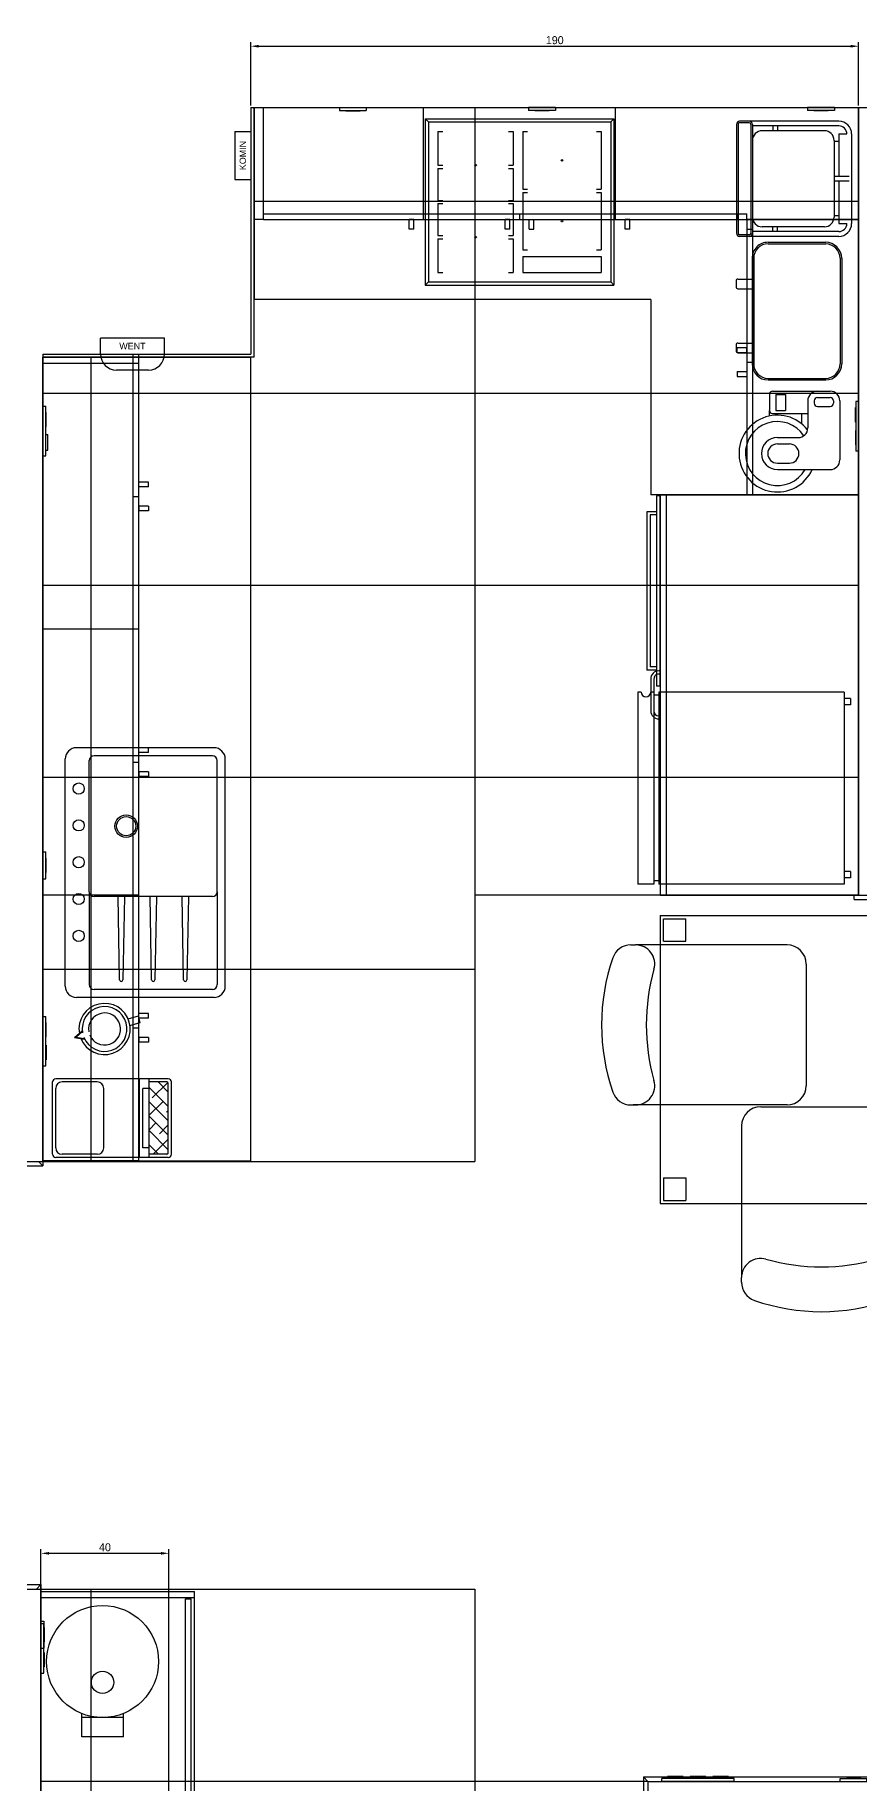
# Model space of a CAD drawing. Header units: millimetres. Extents: x 863 to 5283, y 810 to 2397.
# Drawn here: x 3125 to 3383, y 1424 to 1970 of the extents above; entities that cross this region are included whole.
import ezdxf

# ---------------------------------------------------------------- set-up
doc = ezdxf.new("R2010")
doc.units = ezdxf.units.MM
for name, color, linetype in [('Elektryka - obudowy', 253, 'Continuous'), ('Listwy', 9, 'Continuous'), ('Meble', 42, 'Continuous'), ('Meble wnętrze', 52, 'Continuous'), ('Płytki', 254, 'Continuous'), ('Urządzenia', 183, 'Continuous'), ('Wbudowane', 175, 'Continuous'), ('Ściany', 7, 'Continuous')]:
    doc.layers.add(name, color=color, linetype=linetype)
doc.dimstyles.new('ISO-25', dxfattribs={"dimtxt": 2.5, "dimasz": 2.5, "dimexe": 1.25, "dimexo": 0.625, "dimtad": 1, "dimtxsty": 'Standard', "dimcen": 2.5, "dimadec": 0, "dimazin": 0, "dimtfac": 1, "dimtmove": 0, "dimatfit": 3, "dimfxl": 1, "dimarcsym": 0})

# ---------------------------------------------------------------- blocks, each defined once
blk = doc.blocks.new('Z$W@#15141')
for p, q in [((0, 20), (5, 20)), ((5, 0), (5, 20)), ((0, 0), (5, 0))]:
    blk.add_line(p, q)
blk = doc.blocks.new('Z$W@#778')
for p, q in [((0, 15), (5, 15)), ((0, 15), (0, 0)), ((0, 0), (5, 0))]:
    blk.add_line(p, q)
blk = doc.blocks.new('Z$W@#12859')
at = {"layer": 'Wbudowane'}
blk.add_line((0, 5), (0, 15), dxfattribs=at)
for centre, start, end in [((5, 15), 90, 180), ((5, 5), 180, 270)]:
    blk.add_arc(centre, 5, start, end, dxfattribs=at)
blk = doc.blocks.new('Z$W@#20600')
for p, q in [((2, 66.5), (4, 66.5)), ((2, 66.5), (2, 64.5)), ((4, 66.5), (4, 64.5)), ((56, 66.5), (56, 64.5)), ((56, 66.5), (58, 66.5)), ((58, 66.5), (58, 64.5)), ((0, 64.5), (0, 6.5)), ((0, 64.5), (60, 64.5)), ((60, 64.5), (60, 6.5)), ((0, 6.5), (60, 6.5)), ((1, 6.5), (1, 5)), ((59, 6.5), (59, 5)), ((0, 5), (60, 5)), ((0, 5), (0, 4)), ((0, 1), (0, 0)), ((0, 0), (60, 0)), ((60, 5), (60, 0))]:
    blk.add_line(p, q)
blk.add_arc((0, 2.5), 1.5, 270, 90)
blk = doc.blocks.new('Z$W@#5249')
for p, q in [((0, 4), (0, 3)), ((0, 4), (59.5, 4)), ((0, 3), (59.5, 3)), ((5, 3), (5, 0)), ((5, 0), (54.5, 0)), ((6, 3), (6, 1)), ((6, 1), (53.5, 1)), ((53.5, 3), (53.5, 1)), ((54.5, 3), (54.5, 0)), ((59.5, 4), (59.5, 3))]:
    blk.add_line(p, q)
blk = doc.blocks.new('Z$W@#15350')
for p, q in [((3.5, 50), (74.5, 50)), ((0, 3.5), (0, 46.5)), ((78, 3.5), (78, 46.5)), ((2.5, 4), (2.5, 41)), ((33, 42.5), (4, 42.5)), ((31.5, 4), (31.5, 41)), ((33, 42.5), (74, 42.5)), ((75.5, 4), (75.5, 41)), ((5.5, 33), (31.5, 33.5)), ((31.5, 31.5), (5.5, 32)), ((5.5, 23), (31.5, 23.5)), ((31.5, 21.5), (5.5, 22)), ((5.5, 13), (31.5, 13.5)), ((31.5, 11.5), (5.5, 12)), ((3.5, 0), (74.5, 0)), ((33, 2.5), (4, 2.5)), ((33, 2.5), (74, 2.5))]:
    blk.add_line(p, q)
for centre, radius in [((19.25, 45.8), 1.75), ((30.75, 45.8), 1.75), ((42.25, 45.8), 1.75), ((53.75, 45.8), 1.75), ((65.25, 45.8), 1.75), ((53.5, 30.96), 3.5), ((53.5, 30.96), 3)]:
    blk.add_circle(centre, radius)
for centre, radius, start, end in [((3.5, 46.5), 3.5, 90, 180), ((74.5, 46.5), 3.5, 0, 90), ((4, 41), 1.5, 90, 180), ((33, 41), 1.5, 90, 180), ((74, 41), 1.5, 0, 90), ((5.5, 32.5), 0.5, 89.9898, 270), ((5.5, 22.5), 0.5, 89.9898, 270), ((5.5, 12.5), 0.5, 89.9898, 270), ((3.5, 3.5), 3.5, 180, 270), ((4, 4), 1.5, 180, 270), ((33, 4), 1.5, 180, 270), ((74, 4), 1.5, 270, 0), ((74.5, 3.5), 3.5, 270, 0)]:
    blk.add_arc(centre, radius, start, end)
blk = doc.blocks.new('Z$W@#24767')
h = blk.add_hatch()
h.set_pattern_fill('ANSI38', color=256, style=0)
h.set_pattern_definition([(45, (-1553.0718, -203.8362), (-2.245064, 2.245064), []), (135, (-1553.0718, -203.8362), (-6.735192, 2.245064), [7.9375, -4.7625])])
h.paths.add_polyline_path([(1, 1.5, 0.414214), (1.5, 1), (23.1, 1, 0.414214), (23.6, 1.5), (23.6, 7), (21.6, 7), (3, 7), (1, 7)])
for p, q in [((0, 1), (0, 36.2)), ((1, 37.2), (23.6, 37.2)), ((1, 23.2), (1, 34.2)), ((3, 36.2), (21.6, 36.2)), ((23.6, 23.2), (23.6, 34.2)), ((24.6, 1), (24.6, 36.2)), ((3, 21.2), (21.6, 21.2)), ((0, 10), (24.6, 10)), ((0, 7), (24.6, 7)), ((1, 1.5), (1, 7)), ((3, 7), (3, 9)), ((3, 9), (21.6, 9)), ((21.6, 7), (21.6, 9)), ((23.6, 1.5), (23.6, 7)), ((1, 0), (23.6, 0)), ((1.5, 1), (23.1, 1))]:
    blk.add_line(p, q)
for centre, radius, start, end in [((1, 36.2), 1, 90, 180), ((3, 34.2), 2, 90, 180), ((21.6, 34.2), 2, 0, 90), ((23.6, 36.2), 1, 0, 90), ((3, 23.2), 2, 180, 270), ((21.6, 23.2), 2, 270, 0), ((1, 1), 1, 180, 270), ((1.5, 1.5), 0.5, 180, 270), ((23.1, 1.5), 0.5, 270, 0), ((23.6, 1), 1, 270, 0)]:
    blk.add_arc(centre, radius, start, end)
blk = doc.blocks.new('Z$W@#23844')
for p, q in [((0, 8), (2.85, 9.33)), ((0, 8), (2.85, 6.67)), ((0.47, 8), (2.81, 9.09)), ((0.47, 8), (2.81, 6.91)), ((17.65, 9.07), (21, 9.07)), ((17.65, 6.93), (21, 6.93)), ((21, 6.93), (21, 9.07))]:
    blk.add_line(p, q)
for radius in [8, 7, 5]:
    blk.add_arc((9.72, 8), radius, 185.8911, 174.1089)
blk = doc.blocks.new('Z$W@#15255')
for p, q in [((4, 36), (32, 36)), ((4, 32), (4, 34.5)), ((17.25, 35.25), (17.25, 30.5)), ((18.75, 35.25), (18.75, 30.5)), ((32, 32), (32, 34.5)), ((0, 32), (0, 3)), ((1.5, 32), (1.5, 5)), ((3, 27.5), (3, 8)), ((4, 32), (17.25, 32)), ((6, 30.5), (30, 30.5)), ((6.38, 32), (6.38, 30.5)), ((18.75, 32), (32, 32)), ((29.62, 32), (29.62, 30.5)), ((33, 27.5), (33, 8)), ((34.5, 32), (34.5, 5)), ((36, 32), (36, 3)), ((1.5, 12.87), (3, 12.87)), ((1.5, 11.37), (3, 11.37)), ((34.5, 12.87), (33, 12.87)), ((34.5, 11.37), (33, 11.37)), ((0, 3), (0, 1)), ((0.5, 4), (0.5, 1)), ((1, 5), (35, 5)), ((1, 4.5), (35, 4.5)), ((1, 0.5), (35, 0.5)), ((1, 0), (35, 0)), ((6, 5), (30, 5)), ((35.5, 4), (35.5, 1)), ((36, 3), (36, 1))]:
    blk.add_line(p, q)
for centre, radius, start, end in [((4, 32), 4, 90, 180), ((4, 32), 2.5, 90, 180), ((32, 32), 4, 0, 90), ((32, 32), 2.5, 0, 90), ((6, 27.5), 3, 90, 180), ((30, 27.5), 3, 0, 90), ((6, 8), 3, 180, 270), ((30, 8), 3, 270, 0), ((1, 4), 1, 90, 180), ((1, 1), 1, 180, 270), ((1, 4), 0.5, 90, 180), ((1, 1), 0.5, 180, 270), ((35, 4), 1, 0, 90), ((35, 4), 0.5, 0, 90), ((35, 1), 1, 270, 0), ((35, 1), 0.5, 270, 0)]:
    blk.add_arc(centre, radius, start, end)
blk = doc.blocks.new('Z$W@#3434')
for p, q in [((5, 33), (38, 33)), ((0, 10), (0, 28)), ((0.5, 10), (0.5, 28)), ((5, 32.5), (38, 32.5)), ((42.5, 10), (42.5, 28)), ((43, 10), (43, 28)), ((5, 5.5), (38, 5.5)), ((5, 5), (38, 5)), ((11.5, 0.5), (11.5, 5)), ((12, 0), (14, 0)), ((14.5, 0.5), (14.5, 5)), ((31.5, 0.5), (31.5, 5)), ((32, 0), (34, 0)), ((34.5, 0.5), (34.5, 5))]:
    blk.add_line(p, q)
for centre, radius, start, end in [((5, 28), 5, 90, 180), ((38, 28), 5, 0, 90), ((5, 28), 4.5, 90, 180), ((38, 28), 4.5, 0, 90), ((5, 10), 5, 180, 270), ((5, 10), 4.5, 180, 270), ((38, 10), 5, 270, 0), ((38, 10), 4.5, 270, 0), ((12, 0.5), 0.5, 180, 270), ((14, 0.5), 0.5, 270, 0), ((32, 0.5), 0.5, 180, 270), ((34, 0.5), 0.5, 270, 0)]:
    blk.add_arc(centre, radius, start, end)
blk = doc.blocks.new('Z$W@#21718')
for p, q in [((0, 24.5), (0, 28.5)), ((2, 24.5), (2, 28.5)), ((3, 31.5), (21.5, 31.5)), ((3, 29.5), (3.77, 29.5)), ((4.77, 24.5), (4.77, 28.5)), ((24.5, 12), (24.5, 28.5)), ((0, 10.5), (0, 24.5)), ((3, 23.5), (3.77, 23.5)), ((3, 21.5), (11.5, 21.5)), ((7, 10.5), (7, 21.5)), ((7, 19.5), (10.13, 19.5)), ((14.5, 12), (14.5, 18.5)), ((1, 14.5), (6, 14.5)), ((1, 11.5), (1, 14.5)), ((1, 11.5), (6, 11.5)), ((6, 11.5), (6, 14.5)), ((16.5, 12), (16.5, 15.75)), ((22.5, 12), (22.5, 15.75)), ((1, 9.5), (6, 9.5)), ((7.76, 9.5), (6, 9.5))]:
    blk.add_line(p, q)
for centre, radius, start, end in [((3, 28.5), 3, 90, 180), ((3, 28.5), 1, 90, 180), ((3.77, 28.5), 1, 0, 90), ((21.5, 28.5), 3, 0, 90), ((3, 24.5), 3, 180, 270), ((3, 24.5), 1, 180, 270), ((3.77, 24.5), 1, 270, 0), ((19.5, 12), 12, 128.118, 65.3757), ((19.5, 12), 10, 124.0041, 60), ((11.5, 18.5), 3, 0, 90), ((19.5, 15.75), 3, 0, 180), ((19.5, 12), 5, 180, 0), ((19.5, 12), 3, 180, 0), ((1, 10.5), 1, 180, 270), ((6, 10.5), 1, 270, 0)]:
    blk.add_arc(centre, radius, start, end)
blk = doc.blocks.new('Z$W@#12263')
for p, q in [((0, 52), (0, 0)), ((0, 52), (59, 52)), ((0, 52), (1, 51)), ((1, 51), (1, 1)), ((1, 51), (58, 51)), ((59, 52), (58, 51)), ((58, 51), (58, 1)), ((59, 52), (59, 0)), ((4, 48), (5.5, 48)), ((4, 48), (4, 37.5)), ((26, 48), (27.5, 48)), ((27.5, 48), (27.5, 37.5)), ((30.5, 48), (30.5, 30)), ((30.5, 48), (32, 48)), ((53.5, 48), (55, 48)), ((55, 48), (55, 30)), ((4, 37.5), (5.5, 37.5)), ((4, 36.5), (5.5, 36.5)), ((4, 36.5), (4, 26.5)), ((26, 37.5), (27.5, 37.5)), ((26, 36.5), (27.5, 36.5)), ((27.5, 36.5), (27.5, 26.5)), ((30.5, 30), (32, 30)), ((30.5, 29), (32, 29)), ((30.5, 29), (30.5, 11)), ((53.5, 30), (55, 30)), ((53.5, 29), (55, 29)), ((55, 29), (55, 11)), ((4, 26.5), (5.5, 26.5)), ((4, 25.5), (5.5, 25.5)), ((4, 25.5), (4, 15.5)), ((26, 26.5), (27.5, 26.5)), ((26, 25.5), (27.5, 25.5)), ((27.5, 25.5), (27.5, 15.5)), ((4, 15.5), (5.5, 15.5)), ((4, 14.5), (5.5, 14.5)), ((4, 14.5), (4, 4)), ((26, 15.5), (27.5, 15.5)), ((26, 14.5), (27.5, 14.5)), ((27.5, 14.5), (27.5, 4)), ((30.5, 11), (32, 11)), ((53.5, 11), (55, 11)), ((30.5, 9), (30.5, 4)), ((30.5, 9), (55, 9)), ((55, 9), (55, 4)), ((1, 1), (0, 0)), ((0, 0), (59, 0)), ((1, 1), (58, 1)), ((4, 4), (5.5, 4)), ((26, 4), (27.5, 4)), ((30.5, 4), (55, 4)), ((58, 1), (59, 0))]:
    blk.add_line(p, q)
for centre in [(42.75, 39), (15.75, 37.5), (42.75, 20), (15.75, 15)]:
    blk.add_circle(centre, 0.25)
blk = doc.blocks.new('Z$W@#24488')
for p, q in [((0, 65), (0, 0)), ((0, 65), (251, 65)), ((251, 65), (251, 0)), ((0, 0), (251, 0))]:
    blk.add_line(p, q)
blk = doc.blocks.new('Z$W@#4144')
for p, q in [((0, 0), (0, 3)), ((1.5, 3), (0, 3)), ((1.5, 0), (0, 0)), ((1.5, 0), (1.5, 3))]:
    blk.add_line(p, q)
blk = doc.blocks.new('Z$W@#20053')
for p, q in [((0, 3), (0, 33)), ((0, 33), (83, 33)), ((83, 3), (83, 33)), ((0, 4.8), (83, 4.8)), ((0, 3), (83, 3)), ((41.5, 4.8), (41.5, 3))]:
    blk.add_line(p, q)
blk.add_blockref('Z$W@#4144', (37, 0))
at = {"xscale": -1}
blk.add_blockref('Z$W@#4144', (46, 0), dxfattribs=at)
blk = doc.blocks.new('Z$W@#30527')
for p, q in [((0, 3), (0, 38)), ((0, 38), (60, 38)), ((60, 3), (60, 38)), ((0, 4.8), (60, 4.8)), ((0, 3), (60, 3)), ((30, 4.8), (30, 3))]:
    blk.add_line(p, q)
blk.add_blockref('Z$W@#4144', (25.5, 0))
at = {"xscale": -1}
blk.add_blockref('Z$W@#4144', (34.5, 0), dxfattribs=at)
blk = doc.blocks.new('Z$W@#29972')
for p, q in [((0, 38), (0, 3)), ((0, 3), (0, 38)), ((0.1, 38), (86, 38)), ((86, 38), (86, 3)), ((0.1, 4.8), (86, 4.8)), ((0.1, 3), (48.5, 3)), ((3, 3), (3, 4.8)), ((3, 3), (43.9, 3)), ((44.1, 3), (86, 3)), ((44.5, 3), (44.5, 4.8))]:
    blk.add_line(p, q)
blk.add_blockref('Z$W@#4144', (40, 0))
at = {"xscale": -1}
blk.add_blockref('Z$W@#4144', (49, 0), dxfattribs=at)
blk = doc.blocks.new('Z$W@#5436')
for p, q in [((0, 3), (0, 2.5)), ((0, 3), (1, 3)), ((1, 3), (1, 2.5)), ((2.5, 1), (12.5, 1)), ((2.5, 0), (12.5, 0)), ((15, 3), (14, 3)), ((14, 3), (14, 2.5)), ((15, 3), (15, 2.5))]:
    blk.add_line(p, q)
for centre, radius, start, end in [((2.5, 2.5), 2.5, 180, 270), ((2.5, 2.5), 1.5, 180, 270), ((12.5, 2.5), 1.5, 270, 0), ((12.5, 2.5), 2.5, 270, 0)]:
    blk.add_arc(centre, radius, start, end)
blk = doc.blocks.new('Z$W@#14181')
for p, q in [((0, 3), (0, 65)), ((0, 65), (125, 65)), ((125, 3), (125, 65)), ((0, 4.8), (125, 4.8)), ((0, 3), (125, 3))]:
    blk.add_line(p, q)
blk.add_blockref('Z$W@#5436', (55, 0))
blk = doc.blocks.new('Z$W@#21624')
for p, q in [((0, 38), (76, 38)), ((0, 3), (0, 38)), ((76, 3), (76, 38)), ((0, 4.8), (41, 4.8)), ((0, 3), (76, 3)), ((38, 3), (38, 4.8)), ((41, 3), (41, 4.8))]:
    blk.add_line(p, q)
blk.add_blockref('Z$W@#4144', (3, 0))
blk = doc.blocks.new('Z$W@#19405')
for p, q in [((0, 24), (6, 24)), ((0, 11), (0, 24)), ((6, 11), (6, 24)), ((6, 24), (7.25, 24)), ((0, 11), (6, 11)), ((6, 11), (7.25, 11))]:
    blk.add_line(p, q)
for centre, radius in [((23.5, 17.5), 17.5), ((17, 17.5), 3.5)]:
    blk.add_circle(centre, radius)
blk = doc.blocks.new('Z$W@#20736')
for p, q in [((0, 38), (50, 38)), ((0, 3), (0, 38)), ((50, 3), (50, 38)), ((0, 4.8), (50, 4.8)), ((0, 3), (50, 3))]:
    blk.add_line(p, q)
blk.add_blockref('Z$W@#4144', (45.5, 0))
blk = doc.blocks.new('Z$W@#30383')
for p, q in [((0, 1), (0, 0.1)), ((0, 1), (15.5, 1)), ((0, 0.1), (15.5, 0.1)), ((1.95, 0.1), (1.95, 0)), ((6.45, 0), (1.95, 0)), ((6.45, 0.1), (6.45, 0)), ((9.05, 0.1), (9.05, 0)), ((9.05, 0), (13.55, 0)), ((13.55, 0.1), (13.55, 0)), ((15.5, 1), (15.5, 0.1))]:
    blk.add_line(p, q)
blk = doc.blocks.new('Z$W@#19311')
for p, q in [((0, 1), (0, 0.1)), ((0, 1), (8.4, 1)), ((0, 0.1), (8.4, 0.1)), ((1.95, 0.1), (1.95, 0)), ((1.95, 0), (6.45, 0)), ((6.45, 0.1), (6.45, 0)), ((8.4, 1), (8.4, 0.1))]:
    blk.add_line(p, q)
blk = doc.blocks.new('Z$W@#10987')
for p, q in [((0, 1.5), (0, 0.6)), ((0, 1.5), (15.5, 1.5)), ((0, 0.6), (15.5, 0.6)), ((1.75, 0.6), (1.75, 0)), ((1.75, 0), (6.65, 0)), ((6.65, 0.6), (6.65, 0)), ((9.05, 0.6), (9.05, 0.5)), ((9.05, 0.5), (13.55, 0.5)), ((13.55, 0.6), (13.55, 0.5)), ((15.5, 1.5), (15.5, 0.6))]:
    blk.add_line(p, q)
blk = doc.blocks.new('Z$W@#22771')
for p, q in [((0, 1.5), (0, 0.6)), ((0, 1.5), (22.6, 1.5)), ((0, 0.6), (22.6, 0.6)), ((1.75, 0.6), (1.75, 0)), ((1.75, 0), (6.65, 0)), ((6.65, 0.6), (6.65, 0)), ((8.85, 0.6), (8.85, 0)), ((8.85, 0), (13.75, 0)), ((13.75, 0.6), (13.75, 0)), ((15.95, 0.6), (15.95, 0)), ((15.95, 0), (20.85, 0)), ((20.85, 0.6), (20.85, 0)), ((22.6, 1.5), (22.6, 0.6))]:
    blk.add_line(p, q)
blk = doc.blocks.new('Z$W@#1713')
for p, q in [((0, 121), (189, 121)), ((0, 121), (0, 61)), ((189, 121), (189, 61)), ((124, 61), (0, 61)), ((124, 61), (124, 0)), ((189, 61), (189, 1)), ((189, 0), (124, 0))]:
    blk.add_line(p, q)
blk = doc.blocks.new('Z$W@#29615')
for p, q in [((0, 48), (0, 0)), ((0, 48), (185.4, 48)), ((1.8, 48), (1.8, 0)), ((91.8, 48), (91.8, 8.6)), ((93.6, 48), (93.6, 8.6)), ((183.6, 48), (183.6, 0)), ((185.4, 48), (185.4, 0)), ((1.8, 8), (183.6, 8)), ((2.3, 7), (93.6, 7)), ((2.3, 7), (2.3, 5.2)), ((91.8, 8.6), (93.6, 8.6)), ((93.6, 7), (93.6, 5.2)), ((0, 0), (185.4, 0)), ((2.3, 5.2), (93.6, 5.2)), ((91.8, 2.8), (183.1, 2.8)), ((91.8, 2.8), (91.8, 1)), ((91.8, 1), (183.1, 1)), ((183.1, 2.8), (183.1, 1))]:
    blk.add_line(p, q)
blk = doc.blocks.new('Z$W@#19032')
for p, q in [((0, 48), (0, 0)), ((0, 48), (185.4, 48)), ((185.4, 48), (185.4, 0)), ((0, 0), (185.4, 0))]:
    blk.add_line(p, q)
blk = doc.blocks.new('*D681')
at = {"layer": 'Defpoints', "color": 0}
for p in [(2520, 1166.31), (2330, 1147.16), (2520, 1147.16)]:
    blk.add_point(p, dxfattribs=at)
at = {"layer": 'Płytki', "color": 0, "lineweight": -2}
for p, q in [((2330, 1147.78), (2330, 1167.56)), ((2332.5, 1166.31), (2517.5, 1166.31)), ((2520, 1147.78), (2520, 1167.56))]:
    blk.add_line(p, q, dxfattribs=at)
at = {"layer": 'Płytki', "color": 0}
for points in [[(2332.5, 1166.73), (2332.5, 1165.89), (2330, 1166.31)], [(2517.5, 1165.89), (2517.5, 1166.73), (2520, 1166.31)]]:
    blk.add_solid(points, dxfattribs=at)
at = {"layer": 'Płytki', "color": 0, "insert": (2425, 1168.19), "char_height": 2.5, "attachment_point": 5}
blk.add_mtext('190', dxfattribs=at)
blk = doc.blocks.new('Z$W@#18467')
for p, q in [((0, 90), (0, 0)), ((0, 90), (160, 90)), ((1, 89), (8, 89)), ((1, 82), (1, 89)), ((8, 82), (8, 89)), ((159, 89), (152, 89)), ((152, 82), (152, 89)), ((159, 82), (159, 89)), ((160, 90), (160, 0)), ((1, 82), (8, 82)), ((159, 82), (152, 82)), ((1, 8), (1, 1)), ((1, 8), (8, 8)), ((8, 8), (8, 1)), ((152, 8), (152, 1)), ((159, 8), (152, 8)), ((159, 8), (159, 1)), ((0, 0), (160, 0)), ((1, 1), (8, 1)), ((159, 1), (152, 1))]:
    blk.add_line(p, q)
blk = doc.blocks.new('Z$W@#6334')
for p, q in [((6, 64), (44, 64)), ((0, 58), (0, 10.63)), ((50, 58), (50, 9.91)), ((0, 9.2), (0, 10.63)), ((50, 9.2), (50, 10.63))]:
    blk.add_line(p, q)
for centre, radius, start, end in [((6, 58), 6, 90, 180), ((44, 58), 6, 0, 90), ((6, 10.63), 6, 74.2507, 180), ((25, 78), 64, 254.2507, 285.7493), ((44, 10.63), 6, 0, 105.7493), ((6, 9.2), 6, 180, 250.8777), ((44, 9.2), 6, 289.1223, 0), ((25, 64), 64, 250.8777, 289.1223)]:
    blk.add_arc(centre, radius, start, end)
blk = doc.blocks.new('*D827')
at = {"layer": 'Defpoints', "color": 0}
for p in [(3166.91, 1495.98), (3126.91, 1476.94), (3166.91, 1476.94)]:
    blk.add_point(p, dxfattribs=at)
at = {"layer": 'Ściany', "color": 0, "lineweight": -2}
for p, q in [((3126.91, 1477.56), (3126.91, 1497.23)), ((3166.91, 1477.56), (3166.91, 1497.23)), ((3129.41, 1495.98), (3164.41, 1495.98))]:
    blk.add_line(p, q, dxfattribs=at)
at = {"layer": 'Ściany', "color": 0}
for points in [[(3129.41, 1496.39), (3129.41, 1495.56), (3126.91, 1495.98)], [(3164.41, 1495.56), (3164.41, 1496.39), (3166.91, 1495.98)]]:
    blk.add_solid(points, dxfattribs=at)
at = {"layer": 'Ściany', "color": 0, "insert": (3146.91, 1497.85), "char_height": 2.5, "attachment_point": 5}
blk.add_mtext('40', dxfattribs=at)

msp = doc.modelspace()

# ---------------------------------------------------------------- linework, layer by layer
at = {"layer": 'Listwy'}
for p, q in [((3381.11, 1700.217), (3381.11, 1701.617)), ((3382.51, 1701.617), (3381.11, 1701.617)), ((3381.11, 1700.217), (3401.01, 1700.217)), ((3051.31, 1617.017), (3127.51, 1617.017)), ((3127.51, 1617.017), (3126.11, 1618.417)), ((3127.51, 1618.417), (3127.51, 1617.017)), ((3045.66, 1486.217), (3126.91, 1486.217)), ((3126.91, 1486.217), (3125.51, 1484.817)), ((3126.91, 1486.217), (3126.91, 1484.817)), ((3315.21, 1426.117), (3797.51, 1426.117)), ((3315.21, 1426.117), (3315.21, 1238.217)), ((3315.21, 1426.117), (3316.61, 1424.717))]:
    msp.add_line(p, q, dxfattribs=at)
at = {"layer": 'Meble'}
for p, q in [((3196.51, 1912.617), (3193.51, 1912.617)), ((3155.71, 1867.617), (3155.71, 1870.617)), ((3157.51, 1867.617), (3157.51, 1870.617))]:
    msp.add_line(p, q, dxfattribs=at)
at = {"layer": 'Płytki'}
for p, q in [((3193.51, 1869.617), (3193.51, 1947.617)), ((3262.51, 1947.617), (3262.51, 1618.417)), ((3193.51, 1918.417), (3382.51, 1918.417)), ((3193.51, 1918.417), (3382.51, 1918.417)), ((3193.51, 1869.617), (3127.51, 1869.617)), ((3142.51, 1869.617), (3142.51, 1618.417)), ((3142.51, 1869.617), (3142.51, 1618.417)), ((3127.51, 1858.417), (3382.51, 1858.417)), ((3127.51, 1798.417), (3382.51, 1798.417)), ((3127.51, 1738.417), (3382.51, 1738.417)), ((3382.51, 1701.617), (3262.51, 1701.617)), ((3127.51, 1678.417), (3262.51, 1678.417)), ((3127.51, 1618.417), (3262.51, 1618.417)), ((3126.91, 1484.817), (3262.51, 1484.817)), ((3142.51, 1484.817), (3142.51, 1298.617)), ((3262.51, 1484.817), (3262.51, 1400.897)), ((3126.91, 1424.817), (3316.61, 1424.817)), ((3262.51, 1424.817), (3262.51, 1236.817)), ((3316.61, 1424.717), (3316.61, 1424.817))]:
    msp.add_line(p, q, dxfattribs=at)
at = {"layer": 'Ściany'}
for p, q in [((3192.51, 1947.617), (3798.91, 1947.617)), ((3192.51, 1947.617), (3192.51, 1870.617)), ((3382.51, 1701.617), (3382.51, 1947.617)), ((3127.51, 1870.617), (3127.51, 1618.417)), ((3127.51, 1870.617), (3127.51, 1618.417)), ((3127.51, 1870.617), (3192.51, 1870.617)), ((3382.51, 1701.617), (3400.51, 1701.617)), ((3046.91, 1618.417), (3127.51, 1618.417)), ((3045.66, 1484.817), (3126.91, 1484.817)), ((3126.91, 1484.817), (3126.91, 1298.617)), ((3316.61, 1424.717), (3316.61, 1236.817)), ((3316.61, 1424.717), (3798.91, 1424.717))]:
    msp.add_line(p, q, dxfattribs=at)

# ---------------------------------------------------------------- block references
at = {"layer": 'Elektryka - obudowy'}
msp.add_blockref('Z$W@#19311', (3220.21, 1946.617), dxfattribs=at)
at = {"layer": 'Elektryka - obudowy', "xscale": -1}
for p in [(3287.71, 1946.617), (3374.91, 1946.617)]:
    msp.add_blockref('Z$W@#19311', p, dxfattribs=at)
at = {"layer": 'Elektryka - obudowy'}
for name, p, rotation in [('Z$W@#10987', (3129.01, 1838.817), 90), ('Z$W@#30383', (3381.51, 1855.817), -90.00000000000001), ('Z$W@#19311', (3128.51, 1706.717), 90), ('Z$W@#30383', (3128.51, 1648.217), 90), ('Z$W@#30383', (3127.91, 1458.517), 89.99999999999999), ('Z$W@#22771', (3343.61, 1426.217), 180)]:
    msp.add_blockref(name, p, dxfattribs=dict(at, rotation=rotation))
at = {"layer": 'Elektryka - obudowy', "xscale": -1}
for p, rotation in [((3127.91, 1474.735), 90), ((3376.71, 1425.717), -180)]:
    msp.add_blockref('Z$W@#19311', p, dxfattribs=dict(at, rotation=rotation))
at = {"layer": 'Meble'}
for name, p in [('Z$W@#1713', (3193.51, 1826.617)), ('Z$W@#20736', (3196.51, 1909.617)), ('Z$W@#30527', (3246.51, 1909.617)), ('Z$W@#21624', (3306.51, 1909.617)), ('Z$W@#18467', (3320.51, 1605.231)), ('Z$W@#6334', (3345.892, 1571.465))]:
    msp.add_blockref(name, p, dxfattribs=at)
for name, p, rotation in [('Z$W@#29972', (3344.51, 1912.617), -90.00000000000001), ('Z$W@#24488', (3192.51, 1618.617), 90), ('Z$W@#20053', (3160.51, 1784.617), 90), ('Z$W@#14181', (3317.51, 1826.617), -90.00000000000001), ('Z$W@#20053', (3160.51, 1701.617), 90), ('Z$W@#20053', (3160.51, 1618.617), 90), ('Z$W@#6334', (3302.13, 1686.042), -90.00000000000001), ('Z$W@#19032', (3174.91, 1298.617), 90)]:
    msp.add_blockref(name, p, dxfattribs=dict(at, rotation=rotation))
at = {"layer": 'Meble wnętrze', "rotation": 90}
for name, p in [('Z$W@#29615', (3174.91, 1298.617)), ('Z$W@#19405', (3163.665, 1438.674))]:
    msp.add_blockref(name, p, dxfattribs=at)
at = {"layer": 'Urządzenia'}
msp.add_blockref('Z$W@#12263', (3247.01, 1892.117), dxfattribs=at)
for name, p, rotation in [('Z$W@#15255', (3344.313, 1943.361), -90.00000000000001), ('Z$W@#3434', (3344.199, 1905.518), -90.00000000000001), ('Z$W@#21718', (3345.1, 1859.017), -90.00000000000001), ('Z$W@#5249', (3316.31, 1826.367), -90.00000000000001), ('Z$W@#20600', (3313.51, 1765.017), -90.00000000000001), ('Z$W@#15350', (3184.51, 1669.617), 90), ('Z$W@#23844', (3139.602, 1649.435), 15.70724475267716), ('Z$W@#24767', (3167.71, 1619.617), 90)]:
    msp.add_blockref(name, p, dxfattribs=dict(at, rotation=rotation))
at = {"layer": 'Wbudowane'}
msp.add_blockref('Z$W@#778', (3187.51, 1925.117), dxfattribs=at)
at = {"layer": 'Wbudowane', "rotation": 90}
for name, p in [('Z$W@#15141', (3165.51, 1870.617)), ('Z$W@#12859', (3165.51, 1865.617))]:
    msp.add_blockref(name, p, dxfattribs=at)

# ---------------------------------------------------------------- texts
at = {"layer": 'Wbudowane', "insert": (3190.01, 1932.617), "char_height": 2, "width": 15, "attachment_point": 5, "rotation": 90}
msp.add_mtext('{\\fArial|b0|i0|c238|p0;KOMIN}', dxfattribs=at)
at = {"layer": 'Wbudowane', "insert": (3155.51, 1873.117), "char_height": 2, "width": 20, "attachment_point": 5}
msp.add_mtext('{\\fArial|b0|i0|c238|p0;WENT}', dxfattribs=at)

# ---------------------------------------------------------------- dimensions: what is measured, and where the dimension line sits
at = {"layer": 'Płytki'}
dim = msp.add_linear_dim(base=(3382.51, 1966.769), p1=(3192.51, 1947.617), p2=(3382.51, 1947.617), dimstyle='ISO-25', dxfattribs=at)
dim.commit()
dim.dimension.update_dxf_attribs({"geometry": '*D681', "text_midpoint": (3287.51, 1968.644), "insert": (862.51, 800.458)})
at = {"layer": 'Ściany'}
dim = msp.add_linear_dim(base=(3166.91, 1495.978), p1=(3126.91, 1476.94), p2=(3166.91, 1476.94), dimstyle='ISO-25', dxfattribs=at)
dim.commit()
dim.dimension.update_dxf_attribs({"geometry": '*D827', "text_midpoint": (3146.91, 1497.853)})

doc.saveas('drawing.dxf')
